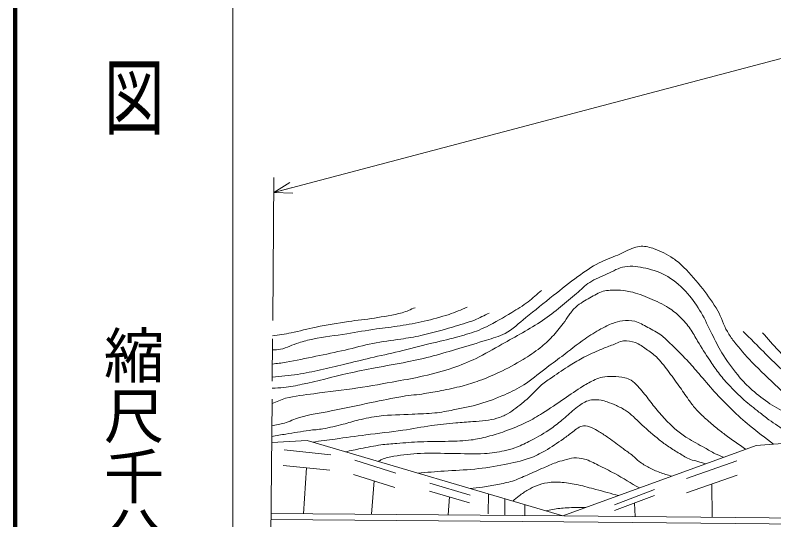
# Model space of a CAD drawing. Units: millimetres, scale not verified. Extents: x 40000 to 680000, y 20000 to 380000.
# Drawn here: x 40000 to 102782, y 274870 to 316679 of the extents above; entities that cross this region are included whole.
import ezdxf
from ezdxf.enums import TextEntityAlignment as Align

# ---------------------------------------------------------------- set-up
doc = ezdxf.new("R2010")
doc.units = ezdxf.units.MM
doc.header["$LTSCALE"] = 1000
doc.linetypes.add('CHAIN', pattern=[18.5, 12, -1.5, 3.5, -1.5])
for name, color, linetype, lineweight in [('M-BGD', 7, 'Continuous', 13), ('M-BMK', 2, 'CHAIN', 13), ('M-STR-HTXT', 7, 'Continuous', 13), ('M-TTL', 2, 'Continuous', 140), ('M-TTL-BAND', 7, 'Continuous', 13)]:
    doc.layers.add(name, color=color, linetype=linetype, lineweight=lineweight)
doc.styles.add('@ＭＳ ゴシック', font='')
doc.styles.get('@ＭＳ ゴシック').set_extended_font_data('@MS Gothic')

msp = doc.modelspace()

# ---------------------------------------------------------------- linework, layer by layer
at = {"layer": 'M-BGD'}
for p, q in [((101311, 281030), (119062, 282426)), ((61229, 281273), (64164, 281451)), ((64164, 281451), (85320, 275199)), ((62273, 280673), (66121, 280259)), ((85320, 275199), (101311, 281030)), ((62189, 279385), (66037, 278972)), ((68102, 279805), (71511, 278746)), ((95550, 278306), (99733, 279769)), ((64113, 279179), (63866, 275379)), ((68004, 278622), (71413, 277563)), ((95559, 277118), (99742, 278582)), ((69708, 278092), (69480, 275332)), ((74323, 277896), (77646, 276915)), ((97650, 277850), (97670, 275079)), ((74274, 277258), (77597, 276277)), ((79159, 277019), (79138, 275375)), ((89591, 276114), (92896, 277371)), ((89608, 275633), (92913, 276890)), ((75936, 276767), (75822, 275279)), ((80510, 276620), (80515, 275239)), ((91261, 276262), (91301, 275141)), ((82184, 276126), (82185, 275225))]:
    msp.add_line(p, q, dxfattribs=at)
for points in [[(61181, 275402), (85405, 275198), (105232, 275005), (110607, 275120), (116556, 275579), (122537, 276369), (127382, 277262), (130979, 278104), (136487, 279621), (141040, 281203), (145618, 282988), (148678, 284391), (152555, 286354), (155820, 288203), (160321, 291022), (187241, 308935)], [(61177, 274902), (85401, 274698), (105235, 274505), (110632, 274620), (116608, 275081), (122615, 275875), (127485, 276773), (131102, 277619), (136636, 279144), (141213, 280733), (145813, 282527), (148896, 283940), (152791, 285914), (156076, 287774), (160592, 290602), (187495, 308504)]]:
    msp.add_lwpolyline(points, dxfattribs=at)
for points, knots in [([(61266, 285779), (61587, 285796), (61910, 285794), (62229, 285830), (62744, 285889), (63252, 285993), (63760, 286098), (65009, 286357), (66237, 286714), (67483, 286991), (68250, 287161), (69020, 287313), (69791, 287462), (70670, 287633), (71555, 287766), (72431, 287947), (73157, 288097), (73882, 288256), (74599, 288444), (75311, 288631), (76011, 288859), (76716, 289069), (77477, 289297), (78243, 289510), (78998, 289758), (79517, 289928), (80062, 290045), (80541, 290306), (81172, 290650), (81685, 291176), (82250, 291620), (83018, 292223), (83766, 292851), (84533, 293456), (85204, 293985), (85863, 294531), (86560, 295025), (87130, 295428), (87703, 295834), (88320, 296159), (88814, 296420), (89351, 296588), (89863, 296810), (90313, 297005), (90740, 297257), (91206, 297409), (91399, 297472), (91599, 297535), (91802, 297537), (92171, 297540), (92540, 297444), (92890, 297324), (93440, 297135), (93960, 296854), (94445, 296534), (94769, 296320), (95061, 296057), (95338, 295785), (95901, 295235), (96412, 294631), (96894, 294009), (97343, 293428), (97773, 292828), (98135, 292189), (98448, 291638), (98622, 291015), (98934, 290464), (99091, 290186), (99276, 289925), (99470, 289673), (99936, 289066), (100449, 288495), (100975, 287939), (101667, 287207), (102420, 286536), (103142, 285834), (103419, 285567), (103661, 285259), (103971, 285031), (104466, 284667), (105033, 284409), (105591, 284151), (106232, 283854), (106897, 283610), (107567, 283386), (108355, 283123), (109159, 282911), (109965, 282710), (111088, 282431), (112227, 282222), (113358, 281978)], [0, 0, 0, 0, 1, 1, 1, 2, 2, 2, 3, 3, 3, 4, 4, 4, 5, 5, 5, 6, 6, 6, 7, 7, 7, 8, 8, 8, 9, 9, 9, 10, 10, 10, 11, 11, 11, 12, 12, 12, 13, 13, 13, 14, 14, 14, 15, 15, 15, 16, 16, 16, 17, 17, 17, 18, 18, 18, 19, 19, 19, 20, 20, 20, 21, 21, 21, 22, 22, 22, 23, 23, 23, 24, 24, 24, 25, 25, 25, 26, 26, 26, 27, 27, 27, 28, 28, 28, 29, 29, 29, 30, 30, 30, 30]), ([(61256, 284500), (61629, 284646), (61988, 284833), (62375, 284939), (63141, 285150), (63942, 285206), (64728, 285322), (65930, 285499), (67141, 285618), (68343, 285800), (69430, 285965), (70513, 286156), (71595, 286355), (72336, 286492), (73080, 286621), (73814, 286795), (74625, 286988), (75435, 287194), (76224, 287464), (76876, 287688), (77514, 287953), (78137, 288249), (78871, 288598), (79571, 289016), (80279, 289415), (81411, 290055), (82564, 290664), (83646, 291386), (84164, 291732), (84650, 292125), (85138, 292514), (85587, 292873), (86018, 293254), (86457, 293624), (86821, 293930), (87149, 294283), (87548, 294542), (88000, 294836), (88509, 295030), (89002, 295250), (89479, 295463), (89938, 295762), (90455, 295843), (91024, 295931), (91615, 295833), (92177, 295709), (92815, 295567), (93451, 295353), (94013, 295020), (94636, 294651), (95171, 294140), (95658, 293605), (96089, 293131), (96439, 292585), (96768, 292036), (97105, 291473), (97346, 290859), (97647, 290276), (97920, 289749), (98177, 289212), (98489, 288708), (98884, 288070), (99314, 287451), (99790, 286871), (100107, 286484), (100455, 286120), (100823, 285781), (101280, 285360), (101762, 284963), (102277, 284614), (102768, 284281), (103291, 283993), (103826, 283734), (104557, 283380), (105324, 283105), (106083, 282816), (107157, 282407), (108249, 282046), (109332, 281661)], [0, 0, 0, 0, 1, 1, 1, 2, 2, 2, 3, 3, 3, 4, 4, 4, 5, 5, 5, 6, 6, 6, 7, 7, 7, 8, 8, 8, 9, 9, 9, 10, 10, 10, 11, 11, 11, 12, 12, 12, 13, 13, 13, 14, 14, 14, 15, 15, 15, 16, 16, 16, 17, 17, 17, 18, 18, 18, 19, 19, 19, 20, 20, 20, 21, 21, 21, 22, 22, 22, 23, 23, 23, 24, 24, 24, 25, 25, 25, 26, 26, 26, 26]), ([(61241, 282666), (61586, 282737), (61939, 282778), (62278, 282877), (62704, 283001), (63095, 283231), (63522, 283355), (64383, 283607), (65282, 283710), (66161, 283891), (67259, 284117), (68353, 284357), (69451, 284580), (70330, 284758), (71206, 284953), (72091, 285096), (72681, 285192), (73279, 285235), (73870, 285326), (74337, 285397), (74803, 285482), (75266, 285574), (75843, 285690), (76420, 285804), (76988, 285957), (77464, 286085), (77934, 286234), (78397, 286403), (78970, 286612), (79537, 286843), (80089, 287105), (80752, 287419), (81403, 287761), (82029, 288144), (82517, 288442), (82994, 288764), (83440, 289121), (83796, 289406), (84130, 289718), (84444, 290048), (84767, 290388), (85061, 290755), (85345, 291128), (85522, 291361), (85668, 291618), (85846, 291850), (86025, 292083), (86195, 292329), (86416, 292522), (86758, 292822), (87168, 293037), (87564, 293262), (87918, 293463), (88267, 293697), (88660, 293806), (89033, 293909), (89430, 293906), (89816, 293899), (90184, 293893), (90554, 293854), (90913, 293772), (91466, 293645), (91998, 293432), (92520, 293211), (93054, 292984), (93586, 292740), (94076, 292429), (94420, 292210), (94743, 291955), (95036, 291672), (95343, 291376), (95613, 291041), (95861, 290694), (96092, 290372), (96265, 290012), (96473, 289674), (96800, 289142), (97124, 288607), (97472, 288089), (97705, 287742), (97944, 287399), (98199, 287068), (98462, 286727), (98735, 286391), (99028, 286074), (99439, 285627), (99876, 285203), (100328, 284798), (100721, 284448), (101142, 284132), (101553, 283804), (101823, 283588), (102089, 283364), (102370, 283162), (102851, 282816), (103349, 282495), (103855, 282187), (104344, 281890), (104852, 281628), (105351, 281348)], [0, 0, 0, 0, 1, 1, 1, 2, 2, 2, 3, 3, 3, 4, 4, 4, 5, 5, 5, 6, 6, 6, 7, 7, 7, 8, 8, 8, 9, 9, 9, 10, 10, 10, 11, 11, 11, 12, 12, 12, 13, 13, 13, 14, 14, 14, 15, 15, 15, 16, 16, 16, 17, 17, 17, 18, 18, 18, 19, 19, 19, 20, 20, 20, 21, 21, 21, 22, 22, 22, 23, 23, 23, 24, 24, 24, 25, 25, 25, 26, 26, 26, 27, 27, 27, 28, 28, 28, 29, 29, 29, 30, 30, 30, 31, 31, 31, 32, 32, 32, 33, 33, 33, 33]), ([(61274, 286694), (61970, 286768), (62670, 286811), (63362, 286917), (64005, 287015), (64639, 287161), (65275, 287299), (65915, 287438), (66550, 287594), (67187, 287745), (67928, 287921), (68666, 288108), (69406, 288281), (70192, 288465), (70981, 288629), (71766, 288817), (72627, 289023), (73482, 289253), (74341, 289467), (75068, 289648), (75801, 289803), (76522, 290003), (77079, 290157), (77638, 290311), (78180, 290513), (78458, 290616), (78730, 290737), (78996, 290870), (79712, 291226), (80405, 291627), (81087, 292043), (81548, 292324), (82007, 292611), (82439, 292936), (82827, 293227), (83179, 293565), (83549, 293879)], [0, 0, 0, 0, 1, 1, 1, 2, 2, 2, 3, 3, 3, 4, 4, 4, 5, 5, 5, 6, 6, 6, 7, 7, 7, 8, 8, 8, 9, 9, 9, 10, 10, 10, 11, 11, 11, 12, 12, 12, 12]), ([(61283, 287773), (61661, 287824), (62040, 287863), (62417, 287926), (63240, 288063), (64056, 288247), (64874, 288416), (65687, 288584), (66500, 288755), (67309, 288939), (68072, 289112), (68824, 289336), (69592, 289487), (70360, 289638), (71141, 289717), (71913, 289844), (72471, 289936), (73031, 290015), (73583, 290138), (74460, 290332), (75324, 290584), (76185, 290839), (76797, 291020), (77414, 291192), (78008, 291425), (78428, 291590), (78825, 291808), (79233, 291999)], [0, 0, 0, 0, 1, 1, 1, 2, 2, 2, 3, 3, 3, 4, 4, 4, 5, 5, 5, 6, 6, 6, 7, 7, 7, 8, 8, 8, 9, 9, 9, 9]), ([(61292, 288960), (61516, 288972), (61744, 288953), (61963, 288998), (62486, 289106), (62958, 289390), (63468, 289546), (63854, 289664), (64246, 289759), (64641, 289840), (65565, 290029), (66503, 290137), (67434, 290286), (68254, 290417), (69073, 290559), (69895, 290681), (70549, 290778), (71207, 290844), (71859, 290949), (72521, 291056), (73183, 291167), (73836, 291319), (74532, 291480), (75223, 291667), (75901, 291893), (76412, 292063), (76905, 292284), (77406, 292479)], [0, 0, 0, 0, 1, 1, 1, 2, 2, 2, 3, 3, 3, 4, 4, 4, 5, 5, 5, 6, 6, 6, 7, 7, 7, 8, 8, 8, 9, 9, 9, 9]), ([(61302, 290114), (61813, 290197), (62328, 290263), (62837, 290362), (63530, 290499), (64210, 290701), (64903, 290841), (65791, 291019), (66685, 291163), (67581, 291300), (68293, 291408), (69012, 291471), (69723, 291587), (70492, 291712), (71270, 291810), (72018, 292027), (72387, 292133), (72733, 292307), (73090, 292447)], [0, 0, 0, 0, 1, 1, 1, 2, 2, 2, 3, 3, 3, 4, 4, 4, 5, 5, 5, 6, 6, 6, 6]), ([(61233, 281783), (61625, 281847), (62016, 281912), (62408, 281975), (63050, 282078), (63690, 282193), (64334, 282281), (64707, 282332), (65085, 282345), (65456, 282408), (66023, 282505), (66581, 282650), (67139, 282791), (67571, 282900), (67993, 283047), (68427, 283148), (68987, 283278), (69552, 283397), (70123, 283467), (71027, 283577), (71942, 283570), (72852, 283620), (73477, 283654), (74105, 283653), (74727, 283722), (75241, 283778), (75749, 283877), (76257, 283977), (76992, 284121), (77732, 284261), (78450, 284474), (79154, 284683), (79844, 284943), (80516, 285239), (81059, 285479), (81595, 285740), (82097, 286055), (82706, 286439), (83244, 286924), (83819, 287356), (84290, 287710), (84763, 288061), (85234, 288415), (85877, 288898), (86497, 289413), (87160, 289868), (87585, 290160), (88021, 290438), (88473, 290685), (88787, 290856), (89107, 291021), (89443, 291144), (89707, 291240), (89979, 291329), (90259, 291360), (90593, 291398), (90940, 291402), (91266, 291322), (91654, 291228), (91996, 290997), (92350, 290812), (92733, 290611), (93123, 290417), (93472, 290162), (93732, 289971), (93953, 289734), (94186, 289511), (94669, 289051), (95145, 288582), (95602, 288096), (95945, 287730), (96267, 287345), (96597, 286967), (97016, 286485), (97415, 285985), (97846, 285514), (98323, 284992), (98818, 284487), (99325, 283996), (99793, 283544), (100270, 283101), (100766, 282683), (101405, 282144), (102084, 281656), (102743, 281143)], [0, 0, 0, 0, 1, 1, 1, 2, 2, 2, 3, 3, 3, 4, 4, 4, 5, 5, 5, 6, 6, 6, 7, 7, 7, 8, 8, 8, 9, 9, 9, 10, 10, 10, 11, 11, 11, 12, 12, 12, 13, 13, 13, 14, 14, 14, 15, 15, 15, 16, 16, 16, 17, 17, 17, 18, 18, 18, 19, 19, 19, 20, 20, 20, 21, 21, 21, 22, 22, 22, 23, 23, 23, 24, 24, 24, 25, 25, 25, 26, 26, 26, 27, 27, 27, 28, 28, 28, 28]), ([(100248, 290470), (100562, 290160), (100878, 289851), (101191, 289539), (101679, 289053), (102149, 288550), (102645, 288073), (103048, 287685), (103461, 287307), (103882, 286938), (104215, 286646), (104546, 286348), (104902, 286084), (105277, 285806), (105684, 285573), (106075, 285318), (106415, 285097), (106745, 284859), (107095, 284655), (107418, 284468), (107747, 284290), (108090, 284145), (108594, 283933), (109121, 283777), (109646, 283622), (110155, 283472), (110671, 283346), (111189, 283227), (111544, 283146), (111901, 283073), (112260, 283010), (112658, 282940), (113058, 282881), (113459, 282832), (113849, 282784), (114240, 282739), (114632, 282717), (115160, 282687), (115690, 282718), (116218, 282691), (116450, 282680), (116687, 282684), (116915, 282632), (117196, 282567), (117455, 282425), (117725, 282321)], [0, 0, 0, 0, 1, 1, 1, 2, 2, 2, 3, 3, 3, 4, 4, 4, 5, 5, 5, 6, 6, 6, 7, 7, 7, 8, 8, 8, 9, 9, 9, 10, 10, 10, 11, 11, 11, 12, 12, 12, 13, 13, 13, 14, 14, 14, 15, 15, 15, 15]), ([(101839, 290373), (102287, 289874), (102720, 289362), (103183, 288877), (103493, 288553), (103817, 288244), (104140, 287933), (104400, 287683), (104650, 287421), (104930, 287194), (105265, 286923), (105625, 286684), (105989, 286454), (106613, 286059), (107264, 285707), (107914, 285357), (108435, 285078), (108950, 284784), (109496, 284558), (110245, 284248), (111026, 284016), (111808, 283802), (112259, 283678), (112717, 283582), (113177, 283496), (113698, 283398), (114224, 283328), (114750, 283258), (115160, 283202), (115570, 283152), (115982, 283113), (116387, 283075), (116794, 283074), (117198, 283028), (117503, 282993), (117811, 282962), (118108, 282883), (118503, 282778), (118874, 282594), (119256, 282449)], [0, 0, 0, 0, 1, 1, 1, 2, 2, 2, 3, 3, 3, 4, 4, 4, 5, 5, 5, 6, 6, 6, 7, 7, 7, 8, 8, 8, 9, 9, 9, 10, 10, 10, 11, 11, 11, 12, 12, 12, 13, 13, 13, 13]), ([(64629, 281313), (65249, 281397), (65869, 281481), (66489, 281565), (67335, 281680), (68180, 281799), (69026, 281909), (70046, 282042), (71069, 282146), (72087, 282292), (72875, 282405), (73657, 282566), (74446, 282675), (75116, 282767), (75788, 282841), (76461, 282904), (76928, 282948), (77396, 282970), (77864, 283006), (78225, 283034), (78589, 283043), (78948, 283095), (79257, 283140), (79567, 283194), (79866, 283287), (80169, 283381), (80469, 283499), (80746, 283656), (81232, 283933), (81666, 284294), (82097, 284651), (82415, 284914), (82706, 285207), (83003, 285493), (83189, 285672), (83354, 285874), (83551, 286041), (83834, 286282), (84151, 286480), (84456, 286691), (84940, 287027), (85424, 287362), (85923, 287673), (86298, 287907), (86679, 288132), (87071, 288337), (87516, 288569), (87974, 288777), (88435, 288974), (88737, 289103), (89046, 289216), (89353, 289331), (89683, 289455), (89998, 289653), (90348, 289688), (90677, 289722), (91018, 289659), (91330, 289548), (91657, 289432), (91935, 289207), (92223, 289012), (92513, 288817), (92807, 288621), (93060, 288379), (93417, 288036), (93700, 287622), (94004, 287231), (94323, 286820), (94625, 286394), (94928, 285971), (95200, 285591), (95455, 285200), (95732, 284823), (95913, 284577), (96090, 284326), (96293, 284096), (96531, 283826), (96794, 283578), (97058, 283331), (97350, 283058), (97655, 282797), (97963, 282541), (98213, 282333), (98468, 282132), (98728, 281937), (99292, 281516), (99876, 281123), (100450, 280716)], [0, 0, 0, 0, 1, 1, 1, 2, 2, 2, 3, 3, 3, 4, 4, 4, 5, 5, 5, 6, 6, 6, 7, 7, 7, 8, 8, 8, 9, 9, 9, 10, 10, 10, 11, 11, 11, 12, 12, 12, 13, 13, 13, 14, 14, 14, 15, 15, 15, 16, 16, 16, 17, 17, 17, 18, 18, 18, 19, 19, 19, 20, 20, 20, 21, 21, 21, 22, 22, 22, 23, 23, 23, 24, 24, 24, 25, 25, 25, 26, 26, 26, 27, 27, 27, 28, 28, 28, 29, 29, 29, 29]), ([(67337, 280513), (67757, 280599), (68177, 280690), (68599, 280772), (69156, 280879), (69711, 280999), (70273, 281078), (70708, 281138), (71146, 281170), (71583, 281205), (72234, 281258), (72885, 281305), (73538, 281333), (74314, 281365), (75091, 281345), (75867, 281375), (76491, 281399), (77119, 281402), (77738, 281486), (78200, 281548), (78655, 281658), (79106, 281775), (79583, 281898), (80054, 282042), (80518, 282208), (81132, 282429), (81742, 282670), (82328, 282956), (82777, 283175), (83205, 283434), (83629, 283696), (84244, 284076), (84830, 284501), (85431, 284903), (85950, 285250), (86453, 285619), (86987, 285940), (87313, 286137), (87642, 286332), (87990, 286484), (88185, 286569), (88386, 286647), (88594, 286689), (88875, 286745), (89166, 286753), (89453, 286748), (89792, 286742), (90135, 286722), (90464, 286642), (90639, 286599), (90813, 286540), (90966, 286446), (91180, 286315), (91353, 286126), (91527, 285945), (91842, 285616), (92109, 285245), (92394, 284890), (92676, 284540), (92936, 284171), (93227, 283828), (93517, 283487), (93821, 283158), (94137, 282842), (94325, 282653), (94517, 282467), (94723, 282298), (95007, 282065), (95306, 281849), (95616, 281651), (96081, 281355), (96581, 281115), (97061, 280844), (97351, 280680), (97631, 280498), (97929, 280351), (98156, 280238), (98396, 280152), (98629, 280052)], [0, 0, 0, 0, 1, 1, 1, 2, 2, 2, 3, 3, 3, 4, 4, 4, 5, 5, 5, 6, 6, 6, 7, 7, 7, 8, 8, 8, 9, 9, 9, 10, 10, 10, 11, 11, 11, 12, 12, 12, 13, 13, 13, 14, 14, 14, 15, 15, 15, 16, 16, 16, 17, 17, 17, 18, 18, 18, 19, 19, 19, 20, 20, 20, 21, 21, 21, 22, 22, 22, 23, 23, 23, 24, 24, 24, 25, 25, 25, 26, 26, 26, 26]), ([(70055, 279710), (70149, 279766), (70235, 279835), (70336, 279877), (70658, 280009), (71005, 280070), (71348, 280132), (72072, 280262), (72807, 280330), (73541, 280370), (74427, 280418), (75315, 280371), (76202, 280370), (77083, 280368), (77967, 280301), (78846, 280361), (79394, 280399), (79940, 280479), (80478, 280591), (80769, 280651), (81057, 280728), (81337, 280829), (81743, 280975), (82134, 281161), (82519, 281356), (83078, 281640), (83627, 281946), (84151, 282291), (84489, 282514), (84805, 282768), (85120, 283022), (85465, 283302), (85787, 283609), (86126, 283895), (86311, 284051), (86490, 284215), (86687, 284354), (86833, 284457), (86983, 284558), (87146, 284632), (87321, 284711), (87505, 284781), (87696, 284808), (87956, 284844), (88224, 284824), (88484, 284785), (88658, 284759), (88827, 284699), (88994, 284643), (89252, 284557), (89507, 284458), (89753, 284343), (90032, 284212), (90308, 284072), (90564, 283901), (90776, 283759), (90967, 283587), (91159, 283419), (91412, 283197), (91641, 282948), (91890, 282722), (92349, 282305), (92813, 281891), (93298, 281505), (93554, 281302), (93819, 281109), (94089, 280927), (94382, 280729), (94685, 280545), (94990, 280366), (95283, 280194), (95566, 280000), (95880, 279872), (96076, 279793), (96290, 279768), (96492, 279708), (96704, 279645), (96913, 279572), (97124, 279503)], [0, 0, 0, 0, 1, 1, 1, 2, 2, 2, 3, 3, 3, 4, 4, 4, 5, 5, 5, 6, 6, 6, 7, 7, 7, 8, 8, 8, 9, 9, 9, 10, 10, 10, 11, 11, 11, 12, 12, 12, 13, 13, 13, 14, 14, 14, 15, 15, 15, 16, 16, 16, 17, 17, 17, 18, 18, 18, 19, 19, 19, 20, 20, 20, 21, 21, 21, 22, 22, 22, 23, 23, 23, 24, 24, 24, 25, 25, 25, 26, 26, 26, 26]), ([(73316, 278746), (74048, 278802), (74779, 278863), (75511, 278915), (76349, 278974), (77192, 278986), (78027, 279076), (78857, 279165), (79684, 279285), (80501, 279450), (81192, 279590), (81888, 279728), (82550, 279969), (83003, 280134), (83431, 280361), (83851, 280598), (84375, 280894), (84870, 281241), (85364, 281584), (85630, 281769), (85887, 281968), (86146, 282162), (86286, 282266), (86411, 282392), (86563, 282477), (86709, 282558), (86864, 282643), (87030, 282655), (87253, 282672), (87475, 282588), (87685, 282511), (87914, 282427), (88122, 282295), (88331, 282171), (88597, 282014), (88851, 281837), (89105, 281661), (89512, 281377), (89904, 281071), (90303, 280776), (90576, 280575), (90858, 280387), (91120, 280173), (91300, 280026), (91452, 279845), (91638, 279705), (91891, 279515), (92166, 279352), (92446, 279204), (92734, 279051), (93034, 278922), (93338, 278804), (93660, 278680), (93994, 278589), (94321, 278481)], [0, 0, 0, 0, 1, 1, 1, 2, 2, 2, 3, 3, 3, 4, 4, 4, 5, 5, 5, 6, 6, 6, 7, 7, 7, 8, 8, 8, 9, 9, 9, 10, 10, 10, 11, 11, 11, 12, 12, 12, 13, 13, 13, 14, 14, 14, 15, 15, 15, 16, 16, 16, 17, 17, 17, 18, 18, 18, 18]), ([(61129, 269098), (66337, 269105), (71546, 269109), (76754, 269118), (79910, 269123), (83066, 269127), (86222, 269137), (93145, 269158), (100069, 269208), (106992, 269223), (108452, 269226), (109913, 269188), (111372, 269223), (112317, 269245), (113261, 269294), (114203, 269357), (115710, 269456), (117215, 269587), (118717, 269739), (119912, 269860), (121106, 269993), (122294, 270160), (123971, 270396), (125646, 270651), (127306, 270983), (129240, 271369), (131155, 271844), (133064, 272341), (135155, 272885), (137247, 273440), (139299, 274120), (141285, 274777), (143229, 275554), (145167, 276338), (146912, 277045), (148643, 277786), (150351, 278576), (151933, 279309), (153476, 280124), (155039, 280898)], [0, 0, 0, 0, 1, 1, 1, 2, 2, 2, 3, 3, 3, 4, 4, 4, 5, 5, 5, 6, 6, 6, 7, 7, 7, 8, 8, 8, 9, 9, 9, 10, 10, 10, 11, 11, 11, 12, 12, 12, 13, 13, 13, 13]), ([(77643, 277467), (77985, 277503), (78329, 277526), (78669, 277574), (79088, 277632), (79505, 277710), (79919, 277795), (80333, 277880), (80750, 277955), (81152, 278084), (81572, 278218), (81970, 278412), (82376, 278585), (82832, 278780), (83281, 278993), (83736, 279189), (84066, 279331), (84393, 279484), (84731, 279606), (84959, 279688), (85193, 279757), (85428, 279818), (85697, 279889), (85966, 279982), (86244, 279997), (86535, 280012), (86831, 279979), (87111, 279903), (87510, 279796), (87870, 279579), (88242, 279402), (88704, 279181), (89161, 278950), (89611, 278704), (90304, 278326), (90974, 277908), (91656, 277509)], [0, 0, 0, 0, 1, 1, 1, 2, 2, 2, 3, 3, 3, 4, 4, 4, 5, 5, 5, 6, 6, 6, 7, 7, 7, 8, 8, 8, 9, 9, 9, 10, 10, 10, 11, 11, 11, 12, 12, 12, 12]), ([(81170, 276425), (81347, 276571), (81518, 276725), (81702, 276862), (81939, 277038), (82182, 277208), (82439, 277355), (82668, 277487), (82906, 277607), (83153, 277701), (83441, 277810), (83738, 277906), (84043, 277950), (84450, 278010), (84867, 278002), (85278, 277973), (85723, 277941), (86162, 277848), (86599, 277758), (87089, 277656), (87571, 277516), (88055, 277389), (88685, 277225), (89312, 277052), (89940, 276883)], [0, 0, 0, 0, 1, 1, 1, 2, 2, 2, 3, 3, 3, 4, 4, 4, 5, 5, 5, 6, 6, 6, 7, 7, 7, 8, 8, 8, 8]), ([(83908, 275616), (84099, 275657), (84287, 275708), (84480, 275739), (84866, 275800), (85257, 275839), (85647, 275863), (86173, 275896), (86701, 275884), (87228, 275894)], [0, 0, 0, 0, 1, 1, 1, 2, 2, 2, 3, 3, 3, 3])]:
    msp.add_open_spline(points, degree=3, knots=knots, dxfattribs=at)
at = {"layer": 'M-BMK'}
msp.add_line((61160, 272871), (61410, 303242), dxfattribs=at)
at = {"layer": 'M-STR-HTXT'}
for q in [(211620, 341749), (62734, 302811), (62849, 302376), (62965, 301941)]:
    msp.add_line((61399, 301993), q, dxfattribs=at)
at = {"layer": 'M-TTL'}
msp.add_line((40000, 380000), (40000, 20000), dxfattribs=at)
at = {"layer": 'M-TTL-BAND'}
msp.add_line((58000, 370000), (58000, 20000), dxfattribs=at)

# ---------------------------------------------------------------- texts
at = {"layer": 'M-TTL-BAND', "style": '@ＭＳ ゴシック', "width": 1.4}
msp.add_text('平  面  図', height=3666, rotation=270, dxfattribs=at).set_placement((49777, 306475), align=Align.MIDDLE_RIGHT)
at = {"layer": 'M-TTL-BAND', "style": '@ＭＳ ゴシック'}
msp.add_text('縮尺千分の一', height=3666, rotation=270, dxfattribs=at).set_placement((49777, 261030), align=Align.MIDDLE_RIGHT)

doc.saveas('drawing.dxf')
